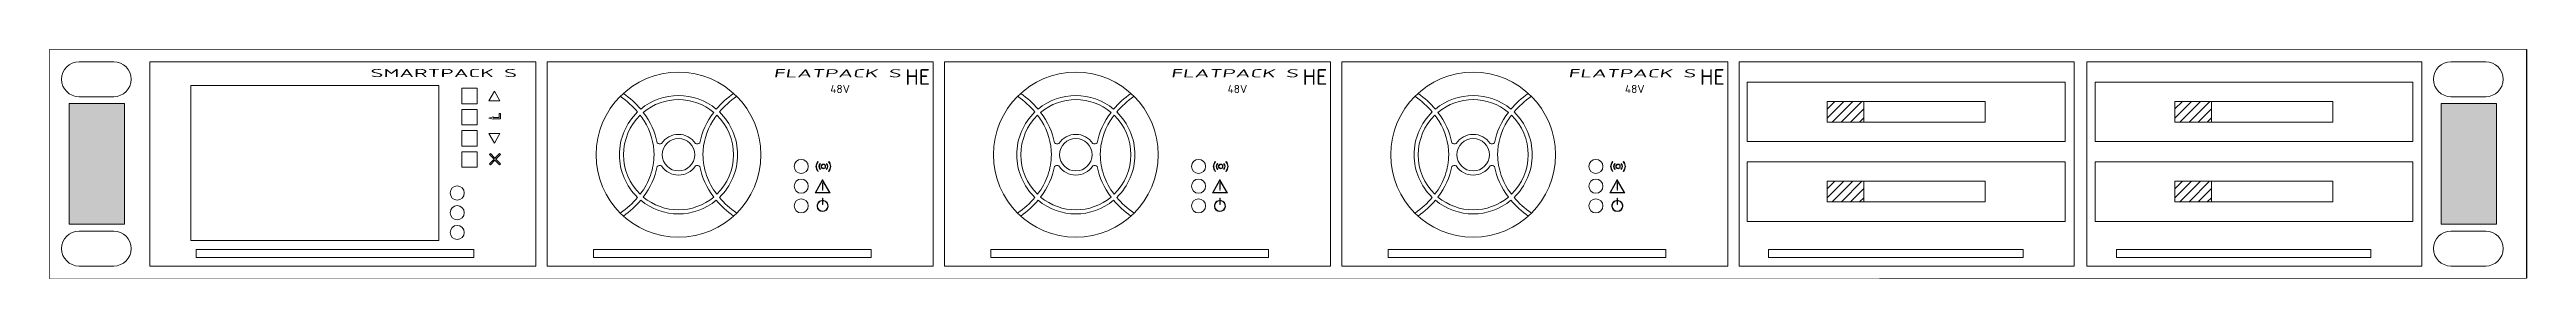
# Model space of a CAD drawing. Header units: millimetres. Extents: x 1414 to 7445, y -6250 to 7681.
# Drawn here: x 7444.121 to 7444.894, y 7681.166 to 7681.237 of the extents above.
import ezdxf

# ---------------------------------------------------------------- set-up
doc = ezdxf.new("R2010")
doc.units = ezdxf.units.MM
doc.set_wipeout_variables(frame=1)
doc.layers.add('Оборудование', color=7, linetype='Continuous', lineweight=15)
doc.layers.add('СГС кабели', color=255, linetype='Continuous')
doc.styles.add('ГОСТ_2.5мм', font='isocpeui.ttf', dxfattribs={"height": 2.5})

# ---------------------------------------------------------------- blocks, each defined once
blk = doc.blocks.new('ИБП')
at = {"layer": 'Оборудование', "color": 5}
blk.add_lwpolyline([(1471.192, 297.524), (1519.492, 297.525), (1519.492, 293.079), (1471.192, 293.074)], close=True, dxfattribs=at)
at = {"color": 5}
blk.add_wipeout([(1471.192, 297.524), (1519.492, 297.525), (1519.492, 293.079), (1471.192, 293.074)], dxfattribs=at).dxf.layer = 'Оборудование'
at = {"layer": 'Оборудование'}
for points in [[(1472.656, 296.477), (1471.572, 296.477), (1471.572, 294.126), (1472.656, 294.126)], [(1518.91, 296.477), (1517.826, 296.477), (1517.826, 294.126), (1518.91, 294.126)]]:
    blk.add_hatch(color=5, dxfattribs=at).paths.add_polyline_path(points)
at = {"layer": 'Оборудование', "lineweight": 13}
h = blk.add_hatch(dxfattribs=at)
h.set_pattern_fill('ANSI31', color=5, style=0)
h.set_pattern_definition([(45, (-4980.7706, -479.60021), (-0.0883883476, 0.0883883476), [])])
h.paths.add_polyline_path([(1505.858, 296.516), (1505.858, 296.113), (1506.57, 296.113), (1506.57, 296.516)])
h = blk.add_hatch(dxfattribs=at)
h.set_pattern_fill('ANSI31', color=5, style=0)
h.set_pattern_definition([(45, (-4973.9909, -479.60021), (-0.0883883476, 0.0883883476), [])])
h.paths.add_polyline_path([(1512.638, 296.516), (1512.638, 296.113), (1513.349, 296.113), (1513.349, 296.516)])
h = blk.add_hatch(dxfattribs=at)
h.set_pattern_fill('ANSI31', color=5, style=0)
h.set_pattern_definition([(45, (-4980.7706, -481.15372), (-0.0883883476, 0.0883883476), [])])
h.paths.add_polyline_path([(1505.858, 294.962), (1505.858, 294.56), (1506.57, 294.56), (1506.57, 294.962)])
h = blk.add_hatch(dxfattribs=at)
h.set_pattern_fill('ANSI31', color=5, style=0)
h.set_pattern_definition([(45, (-4973.9909, -481.15372), (-0.0883883476, 0.0883883476), [])])
h.paths.add_polyline_path([(1512.638, 294.962), (1512.638, 294.56), (1513.349, 294.56), (1513.349, 294.962)])
at = {"layer": 'Оборудование', "color": 5, "lineweight": 0}
for p, q in [((1472.445, 297.289), (1471.767, 297.289)), ((1472.445, 297.289), (1471.767, 297.289)), ((1518.02, 297.289), (1518.698, 297.289)), ((1472.445, 296.608), (1471.767, 296.608)), ((1472.445, 296.608), (1471.767, 296.608)), ((1518.02, 296.608), (1518.698, 296.608)), ((1472.445, 293.995), (1471.767, 293.995)), ((1472.445, 293.995), (1471.767, 293.995)), ((1518.02, 293.995), (1518.698, 293.995)), ((1472.445, 293.314), (1471.767, 293.314)), ((1472.445, 293.314), (1471.767, 293.314)), ((1518.02, 293.314), (1518.698, 293.314))]:
    blk.add_line(p, q, dxfattribs=at)
at = {"layer": 'Оборудование', "color": 5, "lineweight": -3}
blk.add_line((1519.492, 297.524), (1519.492, 293.079), dxfattribs=at)
at = {"layer": 'Оборудование', "color": 5, "lineweight": 13}
for points in [[(1473.148, 297.289), (1480.677, 297.289), (1480.677, 293.314), (1473.148, 293.314), (1473.148, 297.289)], [(1480.896, 297.289), (1488.426, 297.289), (1488.426, 293.314), (1480.896, 293.314), (1480.896, 297.289)], [(1488.645, 297.289), (1496.174, 297.289), (1496.174, 293.314), (1488.645, 293.314), (1488.645, 297.289)], [(1496.393, 297.289), (1503.922, 297.289), (1503.922, 293.314), (1496.393, 293.314), (1496.393, 297.289)], [(1504.141, 293.314), (1510.672, 293.314), (1510.672, 297.289), (1504.141, 297.289)], [(1510.921, 293.314), (1517.451, 293.314), (1517.451, 297.289), (1510.921, 297.289)], [(1478.786, 293.813), (1473.947, 293.813), (1473.947, 296.825), (1478.786, 296.825)], [(1479.758, 296.528), (1479.866, 296.716), (1479.975, 296.528)], [(1504.299, 296.893), (1510.499, 296.893), (1510.499, 295.736), (1504.299, 295.736)], [(1511.079, 296.893), (1517.279, 296.893), (1517.279, 295.736), (1511.079, 295.736)], [(1505.858, 296.516), (1506.57, 296.516), (1506.57, 296.113), (1505.858, 296.113)], [(1512.638, 296.516), (1513.349, 296.516), (1513.349, 296.113), (1512.638, 296.113)], [(1479.758, 295.893), (1479.866, 295.706), (1479.975, 295.893)], [(1504.299, 295.34), (1510.499, 295.34), (1510.499, 294.182), (1504.299, 294.182)], [(1511.079, 295.34), (1517.279, 295.34), (1517.279, 294.182), (1511.079, 294.182)], [(1486.132, 294.747), (1486.267, 294.981), (1486.402, 294.747)], [(1493.88, 294.747), (1494.015, 294.981), (1494.151, 294.747)], [(1501.628, 294.747), (1501.764, 294.981), (1501.899, 294.747)], [(1505.858, 294.962), (1506.57, 294.962), (1506.57, 294.56), (1505.858, 294.56)], [(1512.638, 294.962), (1513.349, 294.962), (1513.349, 294.56), (1512.638, 294.56)], [(1474.053, 293.636), (1479.467, 293.636), (1479.467, 293.479), (1474.053, 293.479)], [(1481.801, 293.636), (1487.215, 293.636), (1487.215, 293.479), (1481.801, 293.479)], [(1489.549, 293.636), (1494.963, 293.636), (1494.963, 293.479), (1489.549, 293.479)], [(1497.297, 293.636), (1502.711, 293.636), (1502.711, 293.479), (1497.297, 293.479)], [(1504.715, 293.636), (1509.68, 293.636), (1509.68, 293.479), (1504.715, 293.479)], [(1511.495, 293.636), (1516.46, 293.636), (1516.46, 293.479), (1511.495, 293.479)]]:
    blk.add_lwpolyline(points, close=True, dxfattribs=at)
for points in [[(1479.234, 296.772), (1479.534, 296.772), (1479.534, 296.472), (1479.234, 296.472), (1479.234, 296.772)], [(1479.234, 296.361), (1479.534, 296.361), (1479.534, 296.061), (1479.234, 296.061), (1479.234, 296.361)], [(1479.846, 296.206), (1479.846, 296.216), (1479.758, 296.193)], [(1479.846, 296.18), (1479.846, 296.17), (1479.758, 296.193)], [(1479.988, 296.28), (1479.988, 296.18), (1479.846, 296.18)], [(1479.961, 296.28), (1479.961, 296.206), (1479.846, 296.206)], [(1479.961, 296.28), (1479.988, 296.28)], [(1506.57, 296.516), (1505.858, 296.516), (1505.858, 296.113), (1506.57, 296.113)], [(1505.858, 296.113), (1508.94, 296.113), (1508.94, 296.516), (1505.858, 296.516)], [(1505.858, 296.516), (1505.858, 296.113)], [(1513.349, 296.516), (1512.638, 296.516), (1512.638, 296.113), (1513.349, 296.113)], [(1512.638, 296.113), (1515.719, 296.113), (1515.719, 296.516), (1512.638, 296.516)], [(1512.638, 296.516), (1512.638, 296.113)], [(1479.234, 295.949), (1479.534, 295.949), (1479.534, 295.649), (1479.234, 295.649), (1479.234, 295.949)], [(1479.234, 295.538), (1479.534, 295.538), (1479.534, 295.238), (1479.234, 295.238), (1479.234, 295.538)], [(1479.788, 295.502), (1479.769, 295.483)], [(1479.769, 295.483), (1479.86, 295.393)], [(1479.86, 295.393), (1479.769, 295.302)], [(1479.769, 295.302), (1479.788, 295.283)], [(1479.788, 295.502), (1479.878, 295.411)], [(1479.878, 295.374), (1479.788, 295.283)], [(1479.969, 295.502), (1479.878, 295.411)], [(1479.878, 295.374), (1479.969, 295.283)], [(1479.988, 295.483), (1479.897, 295.393)], [(1479.897, 295.393), (1479.988, 295.302)], [(1479.969, 295.502), (1479.988, 295.483)], [(1479.988, 295.302), (1479.969, 295.283)], [(1486.181, 295.344), (1486.176, 295.349)], [(1486.181, 295.16), (1486.176, 295.155)], [(1486.225, 295.304), (1486.219, 295.309)], [(1486.225, 295.2), (1486.219, 295.195)], [(1486.34, 295.304), (1486.345, 295.309)], [(1486.34, 295.2), (1486.345, 295.195)], [(1486.383, 295.344), (1486.389, 295.349)], [(1486.383, 295.16), (1486.389, 295.155)], [(1493.929, 295.344), (1493.924, 295.349)], [(1493.929, 295.16), (1493.924, 295.155)], [(1493.973, 295.304), (1493.967, 295.309)], [(1493.973, 295.2), (1493.967, 295.195)], [(1494.088, 295.304), (1494.093, 295.309)], [(1494.088, 295.2), (1494.093, 295.195)], [(1494.131, 295.344), (1494.137, 295.349)], [(1494.131, 295.16), (1494.137, 295.155)], [(1501.678, 295.344), (1501.672, 295.349)], [(1501.678, 295.16), (1501.672, 295.155)], [(1501.721, 295.304), (1501.715, 295.309)], [(1501.721, 295.2), (1501.715, 295.195)], [(1501.836, 295.304), (1501.842, 295.309)], [(1501.836, 295.2), (1501.842, 295.195)], [(1501.879, 295.344), (1501.885, 295.349)], [(1501.879, 295.16), (1501.885, 295.155)], [(1486.119, 294.74), (1486.267, 294.997)], [(1486.119, 294.74), (1486.267, 294.997), (1486.416, 294.74), (1486.119, 294.74)], [(1486.119, 294.74), (1486.416, 294.74)], [(1486.263, 294.81), (1486.263, 294.931)], [(1486.263, 294.931), (1486.271, 294.931)], [(1486.263, 294.81), (1486.271, 294.81)], [(1486.263, 294.795), (1486.271, 294.795)], [(1486.263, 294.795), (1486.263, 294.787)], [(1486.263, 294.787), (1486.271, 294.787)], [(1486.263, 294.512), (1486.263, 294.632)], [(1486.263, 294.632), (1486.271, 294.632)], [(1486.267, 294.997), (1486.416, 294.74)], [(1486.271, 294.81), (1486.271, 294.931)], [(1486.271, 294.795), (1486.271, 294.787)], [(1486.271, 294.512), (1486.271, 294.632)], [(1493.867, 294.74), (1494.015, 294.997)], [(1493.867, 294.74), (1494.015, 294.997), (1494.164, 294.74), (1493.867, 294.74)], [(1493.867, 294.74), (1494.164, 294.74)], [(1494.011, 294.81), (1494.011, 294.931)], [(1494.011, 294.931), (1494.019, 294.931)], [(1494.011, 294.81), (1494.019, 294.81)], [(1494.011, 294.795), (1494.019, 294.795)], [(1494.011, 294.795), (1494.011, 294.787)], [(1494.011, 294.787), (1494.019, 294.787)], [(1494.011, 294.512), (1494.011, 294.632)], [(1494.011, 294.632), (1494.019, 294.632)], [(1494.015, 294.997), (1494.164, 294.74)], [(1494.019, 294.81), (1494.019, 294.931)], [(1494.019, 294.795), (1494.019, 294.787)], [(1494.019, 294.512), (1494.019, 294.632)], [(1501.615, 294.74), (1501.764, 294.997)], [(1501.615, 294.74), (1501.764, 294.997), (1501.912, 294.74), (1501.615, 294.74)], [(1501.615, 294.74), (1501.912, 294.74)], [(1501.76, 294.81), (1501.76, 294.931)], [(1501.76, 294.931), (1501.767, 294.931)], [(1501.76, 294.81), (1501.767, 294.81)], [(1501.76, 294.795), (1501.767, 294.795)], [(1501.76, 294.795), (1501.76, 294.787)], [(1501.76, 294.787), (1501.767, 294.787)], [(1501.76, 294.512), (1501.76, 294.632)], [(1501.76, 294.632), (1501.767, 294.632)], [(1501.764, 294.997), (1501.912, 294.74)], [(1501.767, 294.81), (1501.767, 294.931)], [(1501.767, 294.795), (1501.767, 294.787)], [(1501.767, 294.512), (1501.767, 294.632)], [(1506.57, 294.962), (1505.858, 294.962), (1505.858, 294.56), (1506.57, 294.56)], [(1505.858, 294.56), (1508.94, 294.56), (1508.94, 294.962), (1505.858, 294.962)], [(1505.858, 294.962), (1505.858, 294.56)], [(1513.349, 294.962), (1512.638, 294.962), (1512.638, 294.56), (1513.349, 294.56)], [(1512.638, 294.56), (1515.719, 294.56), (1515.719, 294.962), (1512.638, 294.962)], [(1512.638, 294.962), (1512.638, 294.56)], [(1486.248, 294.584), (1486.246, 294.592)], [(1486.263, 294.512), (1486.271, 294.512)], [(1486.286, 294.584), (1486.288, 294.592)], [(1493.996, 294.584), (1493.995, 294.592)], [(1494.011, 294.512), (1494.019, 294.512)], [(1494.035, 294.584), (1494.036, 294.592)], [(1501.744, 294.584), (1501.743, 294.592)], [(1501.76, 294.512), (1501.767, 294.512)], [(1501.783, 294.584), (1501.784, 294.592)]]:
    blk.add_lwpolyline(points, dxfattribs=at)
at = {"layer": 'Оборудование', "color": 5}
for points in [[(1471.572, 296.477), (1472.656, 296.477), (1472.656, 294.126), (1471.572, 294.126)], [(1517.826, 296.477), (1518.91, 296.477), (1518.91, 294.126), (1517.826, 294.126)]]:
    blk.add_lwpolyline(points, close=True, dxfattribs=at)
at = {"layer": 'Оборудование', "color": 5, "lineweight": 13}
for centre, radius in [((1483.457, 295.48), 1.606), ((1491.205, 295.48), 1.606), ((1498.953, 295.48), 1.606), ((1483.457, 295.48), 0.316), ((1491.205, 295.48), 0.316), ((1498.953, 295.48), 0.316), ((1485.85, 295.252), 0.138), ((1486.282, 295.252), 0.0446), ((1486.282, 295.252), 0.0369), ((1493.598, 295.252), 0.138), ((1494.03, 295.252), 0.0446), ((1494.03, 295.252), 0.0369), ((1501.346, 295.252), 0.138), ((1501.778, 295.252), 0.0446), ((1501.778, 295.252), 0.0369), ((1479.142, 294.735), 0.138), ((1485.85, 294.868), 0.138), ((1493.598, 294.868), 0.138), ((1501.346, 294.868), 0.138), ((1479.142, 294.351), 0.138), ((1485.85, 294.484), 0.138), ((1493.598, 294.484), 0.138), ((1501.346, 294.484), 0.138), ((1479.142, 293.967), 0.138)]:
    blk.add_circle(centre, radius, dxfattribs=at)
at = {"layer": 'Оборудование', "color": 5, "lineweight": 0}
for centre, start, end in [((1471.767, 296.949), 90, 270), ((1471.767, 296.949), 90, 270), ((1472.445, 296.949), 270, 90), ((1472.445, 296.949), 270, 90), ((1518.02, 296.949), 90, 270), ((1518.698, 296.949), 270, 90), ((1471.767, 293.654), 90, 270), ((1471.767, 293.654), 90, 270), ((1472.445, 293.654), 270, 90), ((1472.445, 293.654), 270, 90), ((1518.02, 293.654), 90, 270), ((1518.698, 293.654), 270, 90)]:
    blk.add_arc(centre, 0.34, start, end, dxfattribs=at)
at = {"layer": 'Оборудование', "color": 5, "lineweight": 13}
for centre, radius, start, end in [((1483.457, 295.48), 1.152, 50.2475, 129.7525), ((1491.205, 295.48), 1.152, 50.2475, 129.7525), ((1498.953, 295.48), 1.152, 50.2475, 129.7525), ((1483.457, 295.48), 1.152, 133.7735, 226.1941), ((1483.457, 295.48), 1.072, 134.1506, 225.8064), ((1483.457, 295.48), 1.072, 50.1728, 129.8272), ((1483.457, 295.48), 1.072, 314.1936, 45.8494), ((1483.457, 295.48), 1.152, 313.8059, 46.2265), ((1491.205, 295.48), 1.152, 133.7735, 226.1941), ((1491.205, 295.48), 1.072, 134.1506, 225.8064), ((1491.205, 295.48), 1.072, 50.1728, 129.8272), ((1491.205, 295.48), 1.072, 314.1936, 45.8494), ((1491.205, 295.48), 1.152, 313.8059, 46.2265), ((1498.953, 295.48), 1.152, 133.7735, 226.1941), ((1498.953, 295.48), 1.072, 134.1506, 225.8064), ((1498.953, 295.48), 1.072, 50.1728, 129.8272), ((1498.953, 295.48), 1.072, 314.1936, 45.8494), ((1498.953, 295.48), 1.152, 313.8059, 46.2265), ((1483.092, 295.781), 0.0889, 234.0667, 293.4136), ((1483.457, 295.48), 0.396, 33.6674, 146.3326), ((1483.822, 295.781), 0.0889, 246.5864, 305.9333), ((1490.84, 295.781), 0.0889, 234.0667, 293.4136), ((1491.205, 295.48), 0.396, 33.6674, 146.3326), ((1491.57, 295.781), 0.0889, 246.5864, 305.9333), ((1498.588, 295.781), 0.0889, 234.0667, 293.4136), ((1498.953, 295.48), 0.396, 33.6674, 146.3326), ((1499.319, 295.781), 0.0889, 246.5864, 305.9333), ((1483.092, 295.179), 0.0889, 66.5864, 125.9333), ((1483.457, 295.48), 0.396, 213.6674, 326.3326), ((1483.822, 295.179), 0.0889, 54.0667, 113.4136), ((1486.282, 295.252), 0.144, 137.7028, 222.2972), ((1486.282, 295.252), 0.136, 137.7028, 222.2972), ((1486.282, 295.252), 0.0854, 137.7028, 222.2972), ((1486.282, 295.252), 0.0777, 137.7028, 222.2972), ((1486.282, 295.252), 0.0777, 317.7028, 42.2972), ((1486.282, 295.252), 0.0854, 317.7028, 42.2972), ((1486.282, 295.252), 0.136, 317.7028, 42.2972), ((1486.282, 295.252), 0.144, 317.7028, 42.2972), ((1490.84, 295.179), 0.0889, 66.5864, 125.9333), ((1491.205, 295.48), 0.396, 213.6674, 326.3326), ((1491.57, 295.179), 0.0889, 54.0667, 113.4136), ((1494.03, 295.252), 0.144, 137.7028, 222.2972), ((1494.03, 295.252), 0.136, 137.7028, 222.2972), ((1494.03, 295.252), 0.0854, 137.7028, 222.2972), ((1494.03, 295.252), 0.0777, 137.7028, 222.2972), ((1494.03, 295.252), 0.0777, 317.7028, 42.2972), ((1494.03, 295.252), 0.0854, 317.7028, 42.2972), ((1494.03, 295.252), 0.136, 317.7028, 42.2972), ((1494.03, 295.252), 0.144, 317.7028, 42.2972), ((1498.588, 295.179), 0.0889, 66.5864, 125.9333), ((1498.953, 295.48), 0.396, 213.6674, 326.3326), ((1499.319, 295.179), 0.0889, 54.0667, 113.4136), ((1501.778, 295.252), 0.144, 137.7028, 222.2972), ((1501.778, 295.252), 0.136, 137.7028, 222.2972), ((1501.778, 295.252), 0.0854, 137.7028, 222.2972), ((1501.778, 295.252), 0.0777, 137.7028, 222.2972), ((1501.778, 295.252), 0.0777, 317.7028, 42.2972), ((1501.778, 295.252), 0.0854, 317.7028, 42.2972), ((1501.778, 295.252), 0.136, 317.7028, 42.2972), ((1501.778, 295.252), 0.144, 317.7028, 42.2972), ((1483.457, 295.48), 1.072, 230.1728, 309.8272), ((1491.205, 295.48), 1.072, 230.1728, 309.8272), ((1498.953, 295.48), 1.072, 230.1728, 309.8272), ((1483.457, 295.48), 1.152, 230.2475, 309.7525), ((1486.267, 294.484), 0.109, 100.9369, 79.0631), ((1486.267, 294.484), 0.101, 100.9369, 79.0631), ((1491.205, 295.48), 1.152, 230.2475, 309.7525), ((1494.015, 294.484), 0.109, 100.9369, 79.0631), ((1494.015, 294.484), 0.101, 100.9369, 79.0631), ((1498.953, 295.48), 1.152, 230.2475, 309.7525), ((1501.764, 294.484), 0.109, 100.9369, 79.0631), ((1501.764, 294.484), 0.101, 100.9369, 79.0631)]:
    blk.add_arc(centre, radius, start, end, dxfattribs=at)
for centre, start_param, end_param in [((1481.009, 295.48), 6.867252, 7.120724), ((1488.757, 295.48), 6.867252, 7.120724), ((1496.505, 295.48), 6.867252, 7.120724), ((1481.009, 295.48), 6.426515, 6.821165), ((1488.757, 295.48), 6.426515, 6.821165), ((1496.505, 295.48), 6.426515, 6.821165), ((1481.009, 295.48), 5.745206, 6.139856), ((1488.757, 295.48), 5.745206, 6.139856), ((1496.505, 295.48), 5.745206, 6.139856), ((1481.009, 295.48), 5.445647, 5.699118), ((1488.757, 295.48), 5.445647, 5.699118), ((1496.505, 295.48), 5.445647, 5.699118)]:
    blk.add_ellipse(centre, major_axis=(2.052, 0), ratio=0.782769, start_param=start_param, end_param=end_param, dxfattribs=at)
at = {"layer": 'Оборудование', "color": 5, "lineweight": 13, "extrusion": (0, 0, -1)}
for centre, start_param, end_param in [((1485.905, 295.48), 6.867252, 7.120724), ((1493.653, 295.48), 6.867252, 7.120724), ((1501.401, 295.48), 6.867252, 7.120724), ((1485.905, 295.48), 6.426515, 6.821165), ((1493.653, 295.48), 6.426515, 6.821165), ((1501.401, 295.48), 6.426515, 6.821165), ((1485.905, 295.48), 5.745206, 6.139856), ((1493.653, 295.48), 5.745206, 6.139856), ((1501.401, 295.48), 5.745206, 6.139856), ((1485.905, 295.48), 5.445647, 5.699118), ((1493.653, 295.48), 5.445647, 5.699118), ((1501.401, 295.48), 5.445647, 5.699118)]:
    blk.add_ellipse(centre, major_axis=(-2.052, 0), ratio=0.782769, start_param=start_param, end_param=end_param, dxfattribs=at)
at = {"layer": 'Оборудование', "color": 5, "lineweight": 13}
for points in [[(1482.66, 296.312), (1482.565, 296.424), (1482.451, 296.526), (1482.322, 296.616)], [(1484.254, 296.312), (1484.348, 296.424), (1484.463, 296.526), (1484.592, 296.616)], [(1490.408, 296.312), (1490.313, 296.424), (1490.199, 296.526), (1490.07, 296.616)], [(1492.002, 296.312), (1492.097, 296.424), (1492.211, 296.526), (1492.34, 296.616)], [(1498.156, 296.312), (1498.062, 296.424), (1497.947, 296.526), (1497.818, 296.616)], [(1499.75, 296.312), (1499.845, 296.424), (1499.959, 296.526), (1500.089, 296.616)], [(1482.322, 294.344), (1482.451, 294.434), (1482.565, 294.537), (1482.659, 294.649)], [(1484.592, 294.344), (1484.462, 294.434), (1484.349, 294.537), (1484.254, 294.649)], [(1490.07, 294.344), (1490.2, 294.434), (1490.313, 294.537), (1490.408, 294.649)], [(1492.34, 294.344), (1492.21, 294.434), (1492.097, 294.537), (1492.002, 294.649)], [(1497.819, 294.344), (1497.948, 294.434), (1498.061, 294.537), (1498.156, 294.649)], [(1500.088, 294.344), (1499.959, 294.434), (1499.845, 294.537), (1499.751, 294.649)]]:
    blk.add_open_spline(points, degree=3, dxfattribs=at)
for points in [[(1482.71, 294.712), (1482.797, 294.827), (1482.865, 294.95), (1482.956, 295.209), (1482.98, 295.345), (1482.98, 295.48), (1482.98, 295.707), (1482.914, 295.933), (1482.763, 296.177), (1482.738, 296.213), (1482.71, 296.249)], [(1484.204, 294.712), (1484.117, 294.827), (1484.049, 294.95), (1483.957, 295.209), (1483.934, 295.345), (1483.934, 295.48), (1483.934, 295.707), (1484, 295.933), (1484.151, 296.177), (1484.176, 296.213), (1484.203, 296.249)], [(1490.458, 294.712), (1490.545, 294.827), (1490.613, 294.95), (1490.705, 295.209), (1490.728, 295.345), (1490.728, 295.48), (1490.728, 295.707), (1490.662, 295.933), (1490.511, 296.177), (1490.486, 296.213), (1490.459, 296.249)], [(1491.952, 294.712), (1491.865, 294.827), (1491.797, 294.95), (1491.705, 295.209), (1491.682, 295.345), (1491.682, 295.48), (1491.682, 295.707), (1491.748, 295.933), (1491.899, 296.177), (1491.924, 296.213), (1491.951, 296.249)], [(1498.206, 294.712), (1498.293, 294.827), (1498.361, 294.95), (1498.453, 295.209), (1498.476, 295.345), (1498.476, 295.48), (1498.476, 295.707), (1498.41, 295.933), (1498.259, 296.177), (1498.234, 296.213), (1498.207, 296.249)], [(1499.7, 294.712), (1499.613, 294.827), (1499.545, 294.95), (1499.454, 295.209), (1499.43, 295.345), (1499.43, 295.48), (1499.43, 295.707), (1499.496, 295.933), (1499.647, 296.177), (1499.673, 296.213), (1499.7, 296.249)]]:
    blk.add_open_spline(points, degree=3, knots=[5.749514, 5.749514, 5.749514, 5.749514, 6.012673, 6.012673, 6.283185, 6.283185, 6.283185, 6.735394, 6.735394, 6.81714, 6.81714, 6.81714, 6.81714], dxfattribs=at)
at = {"layer": 'Оборудование', "color": 5, "lineweight": 13, "style": 'ГОСТ_2.5мм', "width": 2}
for s, height, oblique, p in [('SMARTPACK S', 0.15923, 332, (1477.451, 296.989)), ('FLATPACK S', 0.1592, 340, (1485.308, 296.985)), ('FLATPACK S', 0.1592, 340, (1493.056, 296.985)), ('FLATPACK S', 0.1592, 340, (1500.805, 296.985))]:
    blk.add_text(s, height=height, dxfattribs=dict(at, oblique=oblique)).set_placement(p)
at = {"layer": 'Оборудование', "color": 5, "lineweight": 13, "style": 'ГОСТ_2.5мм', "oblique": 345}
for s, height, p in [('HE', 0.3057, (1487.878, 296.839)), ('HE', 0.3057, (1495.626, 296.839)), ('HE', 0.3057, (1503.374, 296.839)), ('48V', 0.1592, (1486.417, 296.679)), ('48V', 0.1592, (1494.165, 296.679)), ('48V', 0.1592, (1501.913, 296.679))]:
    blk.add_text(s, height=height, dxfattribs=at).set_placement(p)

msp = doc.modelspace()

# ---------------------------------------------------------------- block references
at = {"layer": 'СГС кабели', "color": 7, "lineweight": 30, "xscale": 0.016, "yscale": 0.016, "zscale": 0.016}
msp.add_blockref('ИБП', (7420.58221, 7676.47671), dxfattribs=at)

doc.saveas('drawing.dxf')
